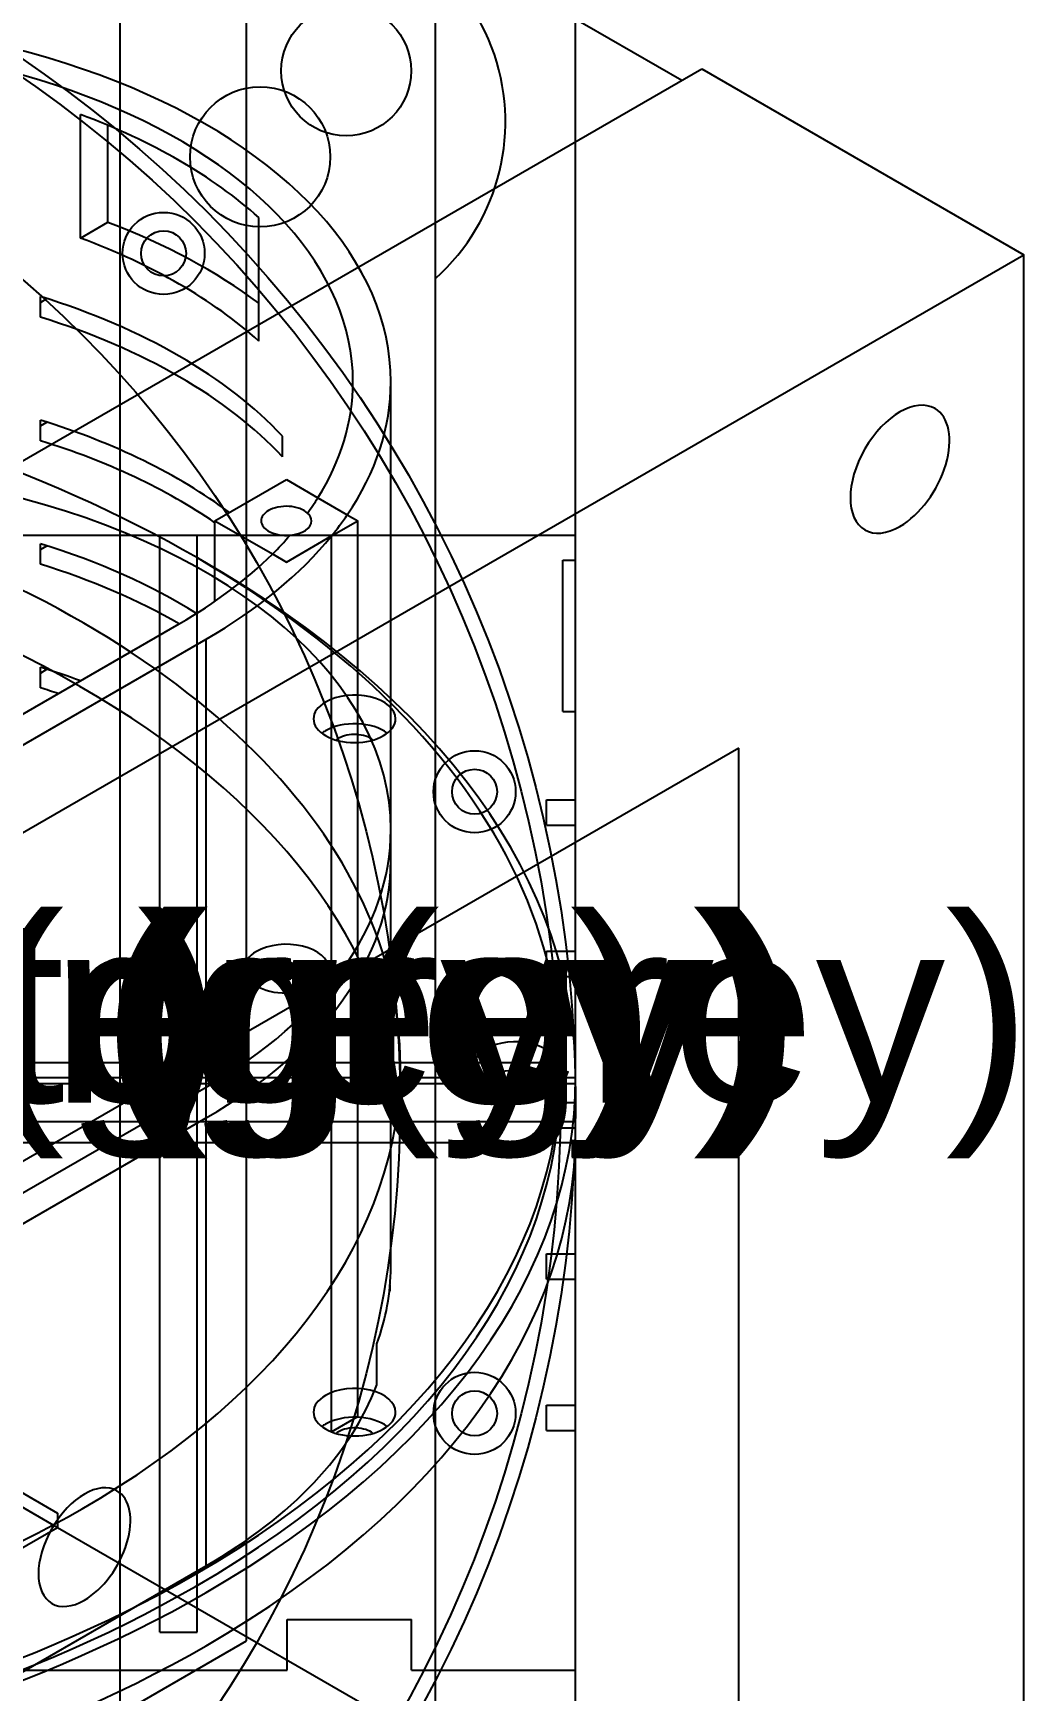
# Model space of a CAD drawing. Header units: millimetres. Extents: x 177.6 to 242.2, y 112.8 to 184.4.
# Drawn here: x 223.54 to 242.19, y 137.42 to 168.64 of the extents above; entities that cross this region are included whole.
import ezdxf
from ezdxf.enums import TextEntityAlignment as Align

# ---------------------------------------------------------------- set-up
doc = ezdxf.new("R2010")
doc.units = ezdxf.units.MM
for name, color, linetype in [('A_08_Bay_Housing_Az_Retainer_Ring', 7, 'CONTINUOUS'), ('A_08_Bay_Housing_Bay_Lid', 7, 'CONTINUOUS'), ('A_08_Bay_Housing_El_Housing_Backplate', 7, 'CONTINUOUS'), ('A_08_Bay_Housing_El_Servo_Housing', 7, 'CONTINUOUS'), ('A_08_Bay_Housing_Electronics_Bay', 7, 'CONTINUOUS'), ('V_08_Bay_Housing_Az_Retainer_Ring_0', 7, 'CONTINUOUS'), ('V_08_Bay_Housing_Az_Retainer_Ring_1', 7, 'CONTINUOUS'), ('V_08_Bay_Housing_Az_Retainer_Ring_2', 7, 'CONTINUOUS'), ('V_08_Bay_Housing_Az_Retainer_Ring_3', 7, 'CONTINUOUS'), ('V_08_Bay_Housing_Bay_Lid_2', 7, 'CONTINUOUS'), ('V_08_Bay_Housing_Bay_Lid_3', 7, 'CONTINUOUS'), ('V_08_Bay_Housing_El_Housing_Backplate_2', 7, 'CONTINUOUS'), ('V_08_Bay_Housing_El_Housing_Backplate_3', 7, 'CONTINUOUS'), ('V_08_Bay_Housing_El_Servo_Housing_0', 7, 'CONTINUOUS'), ('V_08_Bay_Housing_El_Servo_Housing_1', 7, 'CONTINUOUS'), ('V_08_Bay_Housing_El_Servo_Housing_2', 7, 'CONTINUOUS'), ('V_08_Bay_Housing_El_Servo_Housing_3', 7, 'CONTINUOUS'), ('V_08_Bay_Housing_Electronics_Bay_2', 7, 'CONTINUOUS'), ('V_08_Bay_Housing_Electronics_Bay_3', 7, 'CONTINUOUS')]:
    doc.layers.add(name, color=color, linetype=linetype)
doc.styles.get("Standard").update_dxf_attribs({"font": 'arial.ttf'})

msp = doc.modelspace()

# ---------------------------------------------------------------- linework, layer by layer
at = {"layer": 'V_08_Bay_Housing_Az_Retainer_Ring_0'}
for p, q in [((233.467, 148.971), (233.467, 149.254)), ((233.75, 147.746), (233.75, 148.971))]:
    msp.add_line(p, q, dxfattribs=at)
for points in [[(186.533, 149.254), (187.121, 149.254), (188.857, 149.254), (191.653, 149.254), (195.368, 149.254), (199.818, 149.254), (204.778, 149.254), (210, 149.254), (215.222, 149.254), (220.182, 149.254), (224.632, 149.254), (228.347, 149.254), (231.143, 149.254), (232.879, 149.254), (233.467, 149.254)], [(186.25, 148.971), (186.845, 148.971), (188.602, 148.971), (191.432, 148.971), (195.192, 148.971), (199.695, 148.971), (204.715, 148.971), (210, 148.971), (215.285, 148.971), (220.305, 148.971), (224.808, 148.971), (228.568, 148.971), (231.398, 148.971), (233.155, 148.971), (233.75, 148.971)], [(186.25, 147.746), (186.845, 147.746), (188.602, 147.746), (191.432, 147.746), (195.192, 147.746), (199.695, 147.746), (204.715, 147.746), (210, 147.746), (215.285, 147.746), (220.305, 147.746), (224.808, 147.746), (228.568, 147.746), (231.398, 147.746), (233.155, 147.746), (233.75, 147.746)]]:
    msp.add_open_spline(points, degree=1, dxfattribs=at)
at = {"layer": 'V_08_Bay_Housing_Az_Retainer_Ring_1'}
for centre, radius in [((210, 148.5), 23.75), ((210, 148.5), 23.467), ((210, 148.5), 20.451), ((225.994, 164.494), 0.773), ((225.994, 164.494), 0.424), ((231.848, 154.354), 0.773), ((231.848, 154.354), 0.424), ((231.848, 142.646), 0.773), ((231.848, 142.646), 0.424)]:
    msp.add_circle(centre, radius, dxfattribs=at)
at = {"layer": 'V_08_Bay_Housing_Az_Retainer_Ring_2'}
for p, q in [((233.467, 148.971), (233.467, 149.254)), ((233.75, 147.746), (233.75, 148.971))]:
    msp.add_line(p, q, dxfattribs=at)
for points in [[(210, 149.254), (212.627, 149.254), (215.222, 149.254), (217.751, 149.254), (220.182, 149.254), (222.485, 149.254), (224.632, 149.254), (226.594, 149.254), (228.347, 149.254), (229.87, 149.254), (231.143, 149.254), (232.15, 149.254), (232.879, 149.254), (233.32, 149.254), (233.467, 149.254)], [(210, 148.971), (212.659, 148.971), (215.285, 148.971), (217.844, 148.971), (220.305, 148.971), (222.636, 148.971), (224.808, 148.971), (226.794, 148.971), (228.568, 148.971), (230.11, 148.971), (231.398, 148.971), (232.417, 148.971), (233.155, 148.971), (233.601, 148.971), (233.75, 148.971)], [(210, 147.746), (212.659, 147.746), (215.285, 147.746), (217.844, 147.746), (220.305, 147.746), (222.636, 147.746), (224.808, 147.746), (226.794, 147.746), (228.568, 147.746), (230.11, 147.746), (231.398, 147.746), (232.417, 147.746), (233.155, 147.746), (233.601, 147.746), (233.75, 147.746)]]:
    msp.add_open_spline(points, degree=1, dxfattribs=at)
at = {"layer": 'V_08_Bay_Housing_Az_Retainer_Ring_3'}
for p, q in [((233.467, 148.966), (233.467, 149.197)), ((233.75, 147.966), (233.75, 148.966))]:
    msp.add_line(p, q, dxfattribs=at)
for centre, major_axis, start_param, end_param in [((210, 149.197), (23.467, 0), 0, 3.141593), ((210, 149.197), (20.451, 0), 0, 3.141593), ((210, 147.966), (20.451, 0), 0.052161, 3.089432), ((210, 148.966), (23.75, 0), 0, 0.791368), ((229.589, 155.727), (-0.773, 0), -3.141593, -0.785398), ((229.589, 155.727), (-0.773, 0), -0.785398, 0), ((229.589, 155.727), (-0.773, 0), 0, -3.141593), ((229.589, 155.187), (-0.773, 0), -0.785398, -0.650209), ((229.589, 155.187), (-0.773, 0), -2.491384, -0.785398), ((229.589, 155.187), (-0.424, 0), -0.785398, -0.615268), ((229.589, 155.187), (-0.424, 0), -2.526325, -0.785398), ((232.619, 149.197), (-0.773, 0), -3.141593, -0.785398), ((232.619, 149.197), (-0.773, 0), -0.785398, 0), ((210, 148.966), (23.75, 0), 3.141593, 5.497787), ((210, 149.197), (23.467, 0), 3.141593, 5.497787), ((210, 148.966), (23.467, 0), 3.141593, 5.497787), ((210, 149.197), (20.451, 0), 3.141593, 5.497787), ((210, 149.197), (20.451, 0), 5.497787, 0), ((210, 149.197), (23.467, 0), 5.497787, 0), ((210, 148.966), (23.467, 0), 5.497787, 0), ((210, 148.966), (23.75, 0), 5.497787, 0), ((232.619, 149.197), (-0.773, 0), 0, -3.141593), ((232.619, 148.657), (-0.773, 0), -0.785398, -0.650209), ((232.619, 148.657), (-0.773, 0), -2.491384, -0.785398), ((232.619, 148.657), (-0.424, 0), -0.785398, -0.615268), ((232.619, 148.657), (-0.424, 0), -2.526325, -0.785398), ((210, 147.966), (23.75, 0), 3.141593, 5.497787), ((210, 147.966), (23.75, 0), 5.497787, 0), ((229.589, 142.668), (-0.773, 0), -3.141593, -0.785398), ((229.589, 142.668), (-0.773, 0), -0.785398, 0), ((229.589, 142.668), (-0.773, 0), 0, -3.141593), ((229.589, 142.127), (-0.773, 0), -0.785398, -0.650209), ((229.589, 142.127), (-0.773, 0), -2.491384, -0.785398), ((229.589, 142.127), (-0.424, 0), -2.526325, -0.785398), ((229.589, 142.127), (-0.424, 0), -0.785398, -0.615268)]:
    msp.add_ellipse(centre, major_axis=major_axis, ratio=0.57735, start_param=start_param, end_param=end_param, dxfattribs=at)
at = {"layer": 'V_08_Bay_Housing_Bay_Lid_2'}
msp.add_line((233.75, 148.144), (233.75, 148.856), dxfattribs=at)
for points in [[(221.875, 148.856), (223.205, 148.856), (224.517, 148.856), (225.797, 148.856), (227.027, 148.856), (228.193, 148.856), (229.279, 148.856), (230.272, 148.856), (231.159, 148.856), (231.93, 148.856), (232.574, 148.856), (233.084, 148.856), (233.452, 148.856), (233.675, 148.856), (233.75, 148.856)], [(221.875, 148.144), (223.205, 148.144), (224.517, 148.144), (225.797, 148.144), (227.027, 148.144), (228.193, 148.144), (229.279, 148.144), (230.272, 148.144), (231.159, 148.144), (231.93, 148.144), (232.574, 148.144), (233.084, 148.144), (233.452, 148.144), (233.675, 148.144), (233.75, 148.144)]]:
    msp.add_open_spline(points, degree=1, dxfattribs=at)
at = {"layer": 'V_08_Bay_Housing_Bay_Lid_3'}
for p, q in [((230.272, 153.057), (230.272, 153.639)), ((210, 139.095), (226.794, 148.791)), ((226.794, 148.209), (226.794, 148.791)), ((210, 138.513), (226.794, 148.209))]:
    msp.add_line(p, q, dxfattribs=at)
for centre, major_axis, start_param, end_param in [((218.397, 153.639), (11.875, 0), 0, 2.356194), ((218.397, 153.639), (11.875, 0), 5.497787, 0), ((218.397, 153.057), (11.875, 0), 5.497787, 0), ((228.305, 151.021), (-0.796, 0), -3.141593, -0.785398), ((228.305, 151.021), (-0.796, 0), -0.785398, 0), ((228.305, 151.021), (-0.796, 0), 0, -3.141593), ((228.305, 150.439), (-0.796, 0), -2.455873, -0.785398), ((228.305, 150.439), (-0.796, 0), -0.785398, -0.685719)]:
    msp.add_ellipse(centre, major_axis=major_axis, ratio=0.57735, start_param=start_param, end_param=end_param, dxfattribs=at)
at = {"layer": 'V_08_Bay_Housing_El_Housing_Backplate_2'}
msp.add_line((233.75, 124.75), (233.75, 172.25), dxfattribs=at)
msp.add_circle((229.432, 167.932), 1.223, dxfattribs=at)
at = {"layer": 'V_08_Bay_Housing_El_Housing_Backplate_3'}
for p, q in [((227.557, 138.363), (227.557, 177.147)), ((193.97, 118.972), (227.557, 138.363))]:
    msp.add_line(p, q, dxfattribs=at)
for start_param, end_param in [(0, -3.141593), (-2.356194, 0), (-3.141593, -2.356194)]:
    msp.add_ellipse((224.504, 140.126), major_axis=(0.612, 1.06), ratio=0.57735, start_param=start_param, end_param=end_param, dxfattribs=at)
at = {"layer": 'V_08_Bay_Housing_El_Servo_Housing_0'}
msp.add_line((233.75, 127.389), (233.75, 169.611), dxfattribs=at)
at = {"layer": 'V_08_Bay_Housing_El_Servo_Housing_1'}
for p, q in [((225.174, 127.389), (225.174, 169.611)), ((233.75, 127.389), (233.75, 169.611))]:
    msp.add_line(p, q, dxfattribs=at)
at = {"layer": 'V_08_Bay_Housing_El_Servo_Housing_2'}
msp.add_line((231.111, 127.389), (231.111, 169.611), dxfattribs=at)
msp.add_circle((227.812, 166.312), 1.319, dxfattribs=at)
msp.add_arc((228.472, 166.972), 3.958, -48.1897, 90, dxfattribs=at)
at = {"layer": 'V_08_Bay_Housing_El_Servo_Housing_3'}
for p, q in [((217.464, 178.313), (235.75, 167.755)), ((206.268, 150.733), (236.124, 167.97)), ((236.124, 167.97), (242.188, 164.469)), ((212.332, 147.232), (242.188, 164.469)), ((242.188, 129.995), (242.188, 164.469)), ((236.823, 155.177), (217.697, 144.135)), ((236.823, 133.092), (236.823, 155.177)), ((221.196, 142.384), (223.995, 140.768)), ((222.362, 141.441), (223.995, 140.499)), ((223.995, 140.768), (223.995, 140.499)), ((217.697, 136.863), (223.995, 140.499)), ((223.995, 140.499), (236.823, 133.092))]:
    msp.add_line(p, q, dxfattribs=at)
for start_param, end_param in [(0, -3.141593), (-2.356194, 0), (-3.141593, -2.356194)]:
    msp.add_ellipse((239.856, 160.429), major_axis=(0.66, 1.143), ratio=0.57735, start_param=start_param, end_param=end_param, dxfattribs=at)
at = {"layer": 'V_08_Bay_Housing_Electronics_Bay_2'}
for p, q in [((225.926, 138.525), (225.926, 159.188)), ((225.926, 159.188), (226.625, 159.188)), ((226.625, 138.525), (226.625, 159.188)), ((233.75, 158.713), (233.75, 159.188)), ((233.51, 155.863), (233.51, 158.713)), ((233.75, 154.2), (233.75, 155.863)), ((233.203, 153.725), (233.203, 154.2)), ((233.75, 151.35), (233.75, 153.725)), ((233.203, 150.875), (233.203, 151.35)), ((233.75, 148.5), (233.75, 150.875)), ((233.203, 148.025), (233.203, 148.5)), ((233.75, 145.65), (233.75, 148.025)), ((233.203, 145.175), (233.203, 145.65)), ((233.75, 142.8), (233.75, 145.175)), ((233.203, 142.325), (233.203, 142.8)), ((233.75, 137.812), (233.75, 142.325)), ((228.318, 137.812), (228.318, 138.762)), ((230.663, 137.812), (230.663, 138.762)), ((225.926, 138.525), (226.625, 138.525))]:
    msp.add_line(p, q, dxfattribs=at)
for points, degree in [([(221.875, 159.188), (223.253, 159.188), (224.631, 159.188), (225.926, 159.188)], 3), ([(226.625, 159.188), (227.509, 159.188), (228.354, 159.188), (229.155, 159.188), (229.906, 159.188), (230.602, 159.188), (231.238, 159.188), (231.81, 159.188), (232.314, 159.188), (232.747, 159.188), (233.105, 159.188), (233.385, 159.188), (233.588, 159.188), (233.709, 159.188), (233.75, 159.188)], 1), ([(233.51, 158.713), (233.749, 158.713), (233.75, 158.713)], 2), ([(233.51, 155.863), (233.749, 155.863), (233.75, 155.863)], 2), ([(233.203, 154.2), (233.564, 154.2), (233.749, 154.2), (233.75, 154.2)], 3), ([(233.203, 153.725), (233.564, 153.725), (233.749, 153.725), (233.75, 153.725)], 3), ([(233.203, 151.35), (233.564, 151.35), (233.749, 151.35), (233.75, 151.35)], 3), ([(233.203, 150.875), (233.564, 150.875), (233.749, 150.875), (233.75, 150.875)], 3), ([(233.203, 148.5), (233.564, 148.5), (233.749, 148.5), (233.75, 148.5)], 3), ([(233.203, 148.025), (233.564, 148.025), (233.749, 148.025), (233.75, 148.025)], 3), ([(233.203, 145.65), (233.564, 145.65), (233.749, 145.65), (233.75, 145.65)], 3), ([(233.203, 145.175), (233.564, 145.175), (233.749, 145.175), (233.75, 145.175)], 3), ([(233.203, 142.8), (233.564, 142.8), (233.749, 142.8), (233.75, 142.8)], 3), ([(233.203, 142.325), (233.564, 142.325), (233.749, 142.325), (233.75, 142.325)], 3), ([(228.318, 138.762), (229.181, 138.762), (229.971, 138.762), (230.663, 138.762)], 3), ([(230.663, 137.812), (231.071, 137.812), (231.454, 137.812), (231.81, 137.812), (232.139, 137.812), (232.439, 137.812), (232.71, 137.812), (232.951, 137.812), (233.161, 137.812), (233.34, 137.812), (233.487, 137.812), (233.602, 137.812), (233.684, 137.812), (233.734, 137.812), (233.75, 137.812)], 1)]:
    msp.add_open_spline(points, degree=degree, dxfattribs=at)
msp.add_open_spline([(221.875, 137.812), (223.01, 137.812), (224.144, 137.812), (225.234, 137.812), (225.544, 137.812), (225.851, 137.812), (226.155, 137.812), (226.456, 137.812), (226.754, 137.812), (227.047, 137.812), (227.191, 137.812), (227.336, 137.812), (227.48, 137.812), (227.622, 137.812), (227.763, 137.812), (227.904, 137.812), (228.042, 137.812), (228.18, 137.812), (228.318, 137.812)], degree=3, knots=[0, 0, 0, 0, 0.2867566, 0.2867566, 0.2867566, 0.368687, 0.368687, 0.368687, 0.4506174, 0.4506174, 0.4506174, 0.4915827, 0.4915827, 0.4915827, 0.5325479, 0.5325479, 0.5325479, 0.5735131, 0.5735131, 0.5735131, 0.5735131], dxfattribs=at)
at = {"layer": 'V_08_Bay_Housing_Electronics_Bay_3'}
for p, q in [((224.43, 164.782), (224.43, 167.109)), ((224.945, 165.079), (224.945, 166.906)), ((227.789, 162.843), (227.789, 165.17)), ((224.43, 164.782), (224.945, 165.079)), ((223.676, 163.293), (223.676, 163.68)), ((223.676, 163.571), (223.799, 163.642)), ((230.272, 145.397), (230.272, 162.074)), ((223.676, 160.965), (223.676, 161.353)), ((223.676, 161.244), (223.799, 161.315)), ((228.232, 160.662), (228.232, 161.05)), ((226.962, 159.456), (228.305, 160.232)), ((228.305, 160.232), (228.898, 159.89)), ((228.898, 159.89), (229.452, 159.57)), ((229.452, 159.57), (229.649, 159.456)), ((226.962, 159.456), (228.044, 158.832)), ((226.962, 157.941), (226.962, 159.456)), ((229.155, 159.171), (229.649, 159.456)), ((229.649, 142.586), (229.649, 159.456)), ((223.676, 158.638), (223.676, 159.026)), ((223.676, 158.917), (223.799, 158.988)), ((228.305, 158.681), (229.155, 159.171)), ((229.155, 142.3), (229.155, 159.171)), ((228.044, 158.832), (228.305, 158.681)), ((209.496, 147.821), (226.29, 157.517)), ((210, 147.53), (226.794, 157.226)), ((226.794, 139.774), (226.794, 157.226)), ((223.676, 156.311), (223.676, 156.699)), ((223.676, 156.59), (223.799, 156.661)), ((230.247, 144.955), (230.258, 144.948)), ((230.258, 144.948), (230.258, 145.071)), ((230.006, 143.18), (230.006, 143.955)), ((229.155, 142.3), (229.649, 142.586)), ((210, 130.078), (226.794, 139.774))]:
    msp.add_line(p, q, dxfattribs=at)
for centre, major_axis, start_param, end_param in [((218.397, 162.074), (11.875, 0), 0, 1.944678), ((218.397, 162.074), (11.162, 0), 0, 1.916645), ((218.397, 161.686), (11.162, 0), 0.570993, 0.999803), ((218.397, 159.359), (11.875, 0), 0.658546, 0.986756), ((218.397, 159.359), (11.162, 0), 0.570993, 0.999803), ((218.397, 158.002), (11.162, 0), 0.492624, 1.078173), ((218.397, 157.614), (11.162, 0), 0.492624, 1.078173), ((218.397, 162.074), (11.162, 0), 5.937337, 0), ((218.397, 162.074), (11.875, 0), 5.909304, 0), ((218.397, 155.675), (11.162, 0), 0.657389, 1.078173), ((218.397, 155.287), (11.162, 0), 0.696198, 1.078173), ((218.397, 162.074), (11.162, 0), 5.889695, 5.937337), ((228.305, 159.456), (-0.475, 0), -0.785398, 0), ((228.305, 159.456), (-0.475, 0), -2.57624, -0.785398), ((228.305, 159.456), (-0.475, 0), -3.141593, -2.57624), ((218.397, 162.074), (11.875, 0), 5.845953, 5.909304), ((228.305, 159.456), (-0.475, 0), 0, -4.565302), ((228.305, 159.456), (-0.475, 0), -4.565302, -3.141593), ((218.397, 153.348), (11.162, 0), 0.743702, 1.078173), ((218.397, 162.074), (11.875, 0), 5.497787, 5.845953), ((218.397, 162.074), (11.162, 0), 5.755965, 5.818318), ((218.397, 152.96), (11.162, 0), 0.785398, 1.078173), ((218.397, 162.074), (11.162, 0), 5.497787, 5.755965), ((218.397, 151.021), (11.162, 0), 0.999803, 1.078173), ((218.397, 150.633), (11.162, 0), 1.043576, 1.078173), ((218.397, 145.397), (11.875, 0), 6.0713, 0), ((218.397, 144.622), (11.875, 0), 5.497787, 6.0713)]:
    msp.add_ellipse(centre, major_axis=major_axis, ratio=0.57735, start_param=start_param, end_param=end_param, dxfattribs=at)

# ---------------------------------------------------------------- texts
at = {"layer": 'A_08_Bay_Housing_Az_Retainer_Ring'}
msp.add_text('Az_Retainer_Ring  (grey)', height=3.5, dxfattribs=at).set_placement((210, 148.5), align=Align.CENTER)
at = {"layer": 'A_08_Bay_Housing_Bay_Lid'}
msp.add_text('Bay_Lid  (clear)', height=3.5, dxfattribs=at).set_placement((210, 148.5), align=Align.CENTER)
at = {"layer": 'A_08_Bay_Housing_El_Housing_Backplate'}
msp.add_text('El_Housing_Backplate  (grey)', height=3.5, dxfattribs=at).set_placement((210, 148.5), align=Align.CENTER)
at = {"layer": 'A_08_Bay_Housing_El_Servo_Housing'}
msp.add_text('El_Servo_Housing  (grey)', height=3.5, dxfattribs=at).set_placement((210, 148.5), align=Align.CENTER)
at = {"layer": 'A_08_Bay_Housing_Electronics_Bay'}
msp.add_text('Electronics_Bay  (grey)', height=3.5, dxfattribs=at).set_placement((210, 148.5), align=Align.CENTER)

doc.saveas('drawing.dxf')
